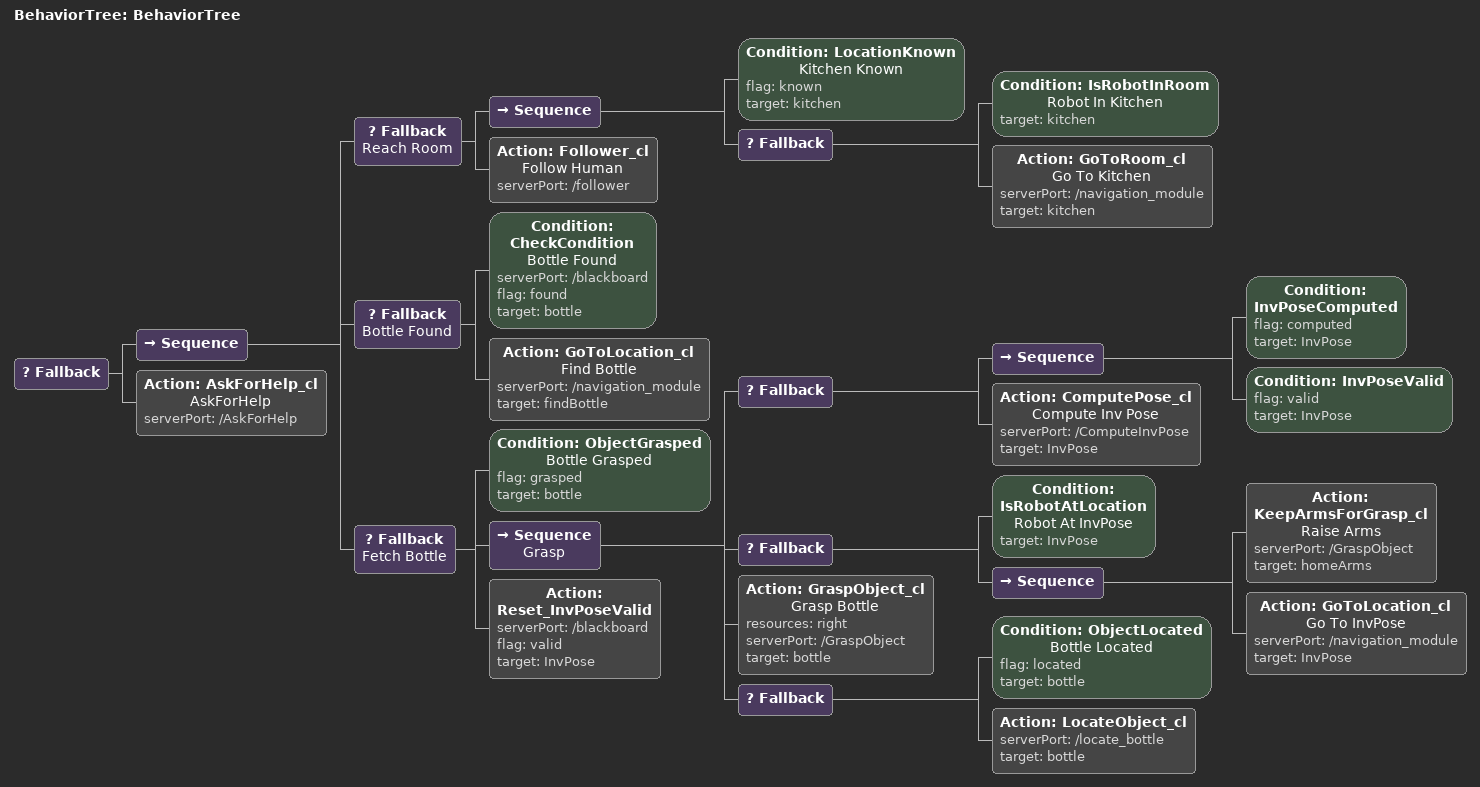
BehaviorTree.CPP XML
<root main_tree_to_execute="BehaviorTree">
    <BehaviorTree ID="BehaviorTree">
        <Fallback>
            <Sequence>
                <Fallback name="Reach Room">
                    <Sequence>
                        <Condition name="Kitchen Known" ID="LocationKnown" flag="known" target="kitchen"/>
                        <Fallback>
                            <Condition name="Robot In Kitchen" ID="IsRobotInRoom" target="kitchen"/>
                            <Action name="Go To Kitchen" ID="GoToRoom_cl" serverPort="/navigation_module" target="kitchen"/>
                        </Fallback>
                    </Sequence>
                    <Action name="Follow Human" ID="Follower_cl" serverPort="/follower"/>
                </Fallback>
                <Fallback name="Bottle Found">
                    <Condition name="Bottle Found" ID="CheckCondition" serverPort="/blackboard" flag="found" target="bottle"/>
                    <Action name="Find Bottle" ID="GoToLocation_cl" serverPort="/navigation_module" target="findBottle"/>
                </Fallback>
                <Fallback name="Fetch Bottle">
                    <Condition name="Bottle Grasped" ID="ObjectGrasped" flag="grasped" target="bottle"/>
                    <Sequence name="Grasp">
                        <Fallback>
                            <Sequence>
                                <Condition ID="InvPoseComputed" flag="computed" target="InvPose"/>
                                <Condition ID="InvPoseValid" flag="valid" target="InvPose"/>
                            </Sequence>
                            <Action name="Compute Inv Pose" ID="ComputePose_cl" serverPort="/ComputeInvPose" target="InvPose"/>
                        </Fallback>
                        <Fallback>
                            <Condition name="Robot At InvPose" ID="IsRobotAtLocation" target="InvPose"/>
                            <Sequence>
                                <Action name="Raise Arms" ID="KeepArmsForGrasp_cl" serverPort="/GraspObject" target="homeArms"/>
                                <Action name="Go To InvPose" ID="GoToLocation_cl" serverPort="/navigation_module" target="InvPose"/>
                            </Sequence>
                        </Fallback>
                        <Action name="Grasp Bottle" resources="right" ID="GraspObject_cl" serverPort="/GraspObject" target="bottle"/>
                        <Fallback>
                            <Condition name="Bottle Located" ID="ObjectLocated" flag="located" target="bottle"/>
                            <Action ID="LocateObject_cl" serverPort="/locate_bottle" target="bottle"/>
                        </Fallback>
                    </Sequence>
                    <Action ID="Reset_InvPoseValid" serverPort="/blackboard" flag="valid" target="InvPose"/>
                </Fallback>
            </Sequence>
            <Action name="AskForHelp" ID="AskForHelp_cl" serverPort="/AskForHelp"/>
        </Fallback>
    </BehaviorTree>
</root>
